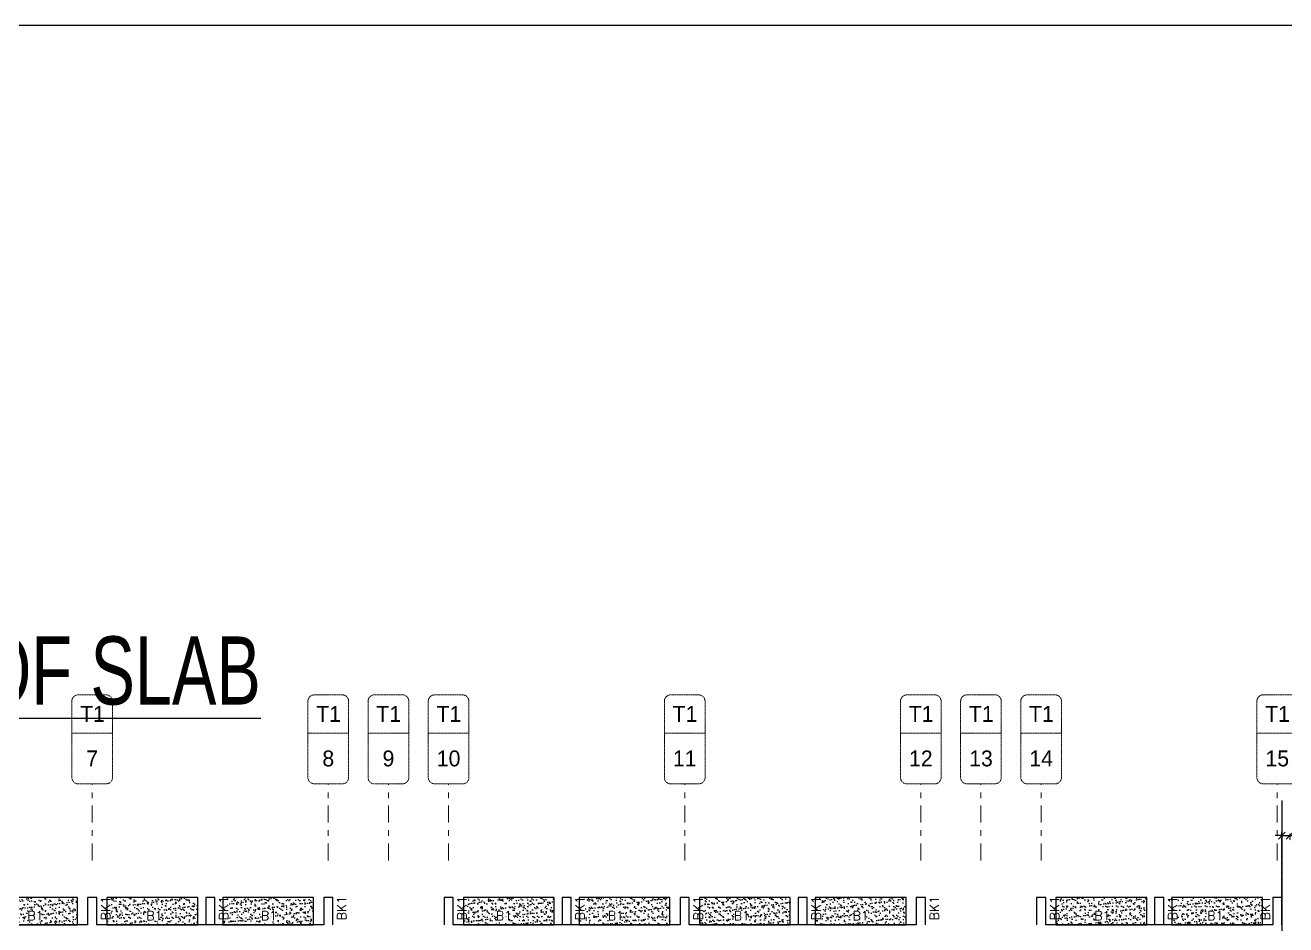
# Model space of a CAD drawing. Header units: millimetres. Extents: x 1078357 to 2594950, y -5122486 to -4636555.
# Drawn here: x 1372551 to 1400314, y -4656810 to -4636994 of the extents above; entities that cross this region are included whole.
import ezdxf
from ezdxf.enums import TextEntityAlignment as Align

# ---------------------------------------------------------------- set-up
doc = ezdxf.new("R2010")
doc.units = ezdxf.units.MM
doc.header["$PDMODE"] = 35
for name, pattern in [('CONTINOUS', [0]), ('DGN STYLE 7', [8.34, 3.75, -1.67, 1.25, -1.67]), ('DOT', [0.25, 0, -0.25]), ('HIDDEN', [0.375, 0.25, -0.125]), ('New Retail block$0$CONTINOUS', [0])]:
    doc.linetypes.add(name, pattern=pattern)
doc.layers.get('0').update_dxf_attribs({"lineweight": 0})
doc.layers.get('Defpoints').update_dxf_attribs({"lineweight": 0})
for name, color, linetype, lineweight in [('Boundary', 40, 'Continuous', 30), ('GRID LINE', 8, 'Continuous', 0), ('GRID NO', 8, 'DGN STYLE 7', 13), ('HATCH', 8, 'Continuous', 30)]:
    doc.layers.add(name, color=color, linetype=linetype, lineweight=lineweight)
for name, color, linetype in [('EXPANSION JOINT', 10, 'HIDDEN'), ('EXPANTION JOINT', 240, 'Continuous'), ('S TEXT', 7, 'Continuous'), ('S-BEAM', 3, 'HIDDEN'), ('S-BEAM NO.', 6, 'Continuous'), ('S-SLAB-PROJECTION', 54, 'New Retail block$0$CONTINOUS')]:
    doc.layers.add(name, color=color, linetype=linetype)
doc.styles.add('Roman', font='romans')
doc.styles.add('ROMANS', font='romans.shx', dxfattribs={"width": 0.85})
doc.styles.add('SANSSERIF', font='sas_____.pfb')
doc.styles.get("Standard").update_dxf_attribs({"font": 'Adani Regular.ttf', "height": 500})
doc.dimstyles.new('HARESH', dxfattribs={"dimtxt": 150, "dimasz": 75, "dimexe": 0, "dimexo": 0, "dimgap": 25, "dimtad": 1, "dimdec": 0, "dimdsep": 46, "dimtxsty": 'Roman', "dimblk": 'OBLIQUE', "dimcen": 225, "dimdle": 25, "dimclrd": 2, "dimclre": 2, "dimclrt": 7, "dimadec": 8, "dimazin": 1, "dimtfac": 1, "dimtdec": 0, "dimtmove": 0, "dimatfit": 0, "dimfxl": 1, "dimlwd": -1, "dimlwe": -1, "dimarcsym": 0})

# ---------------------------------------------------------------- blocks, each defined once
blk = doc.blocks.new('_Oblique')
at = {"color": 0, "linetype": 'ByBlock', "lineweight": -2}
blk.add_line((-0.5, -0.5), (0.5, 0.5), dxfattribs=at)
blk = doc.blocks.new('*D1613')
at = {"layer": 'Defpoints', "color": 0, "linetype": 'CONTINOUS', "ltscale": 0.5, "transparency": 16777216}
for p in [(1400401, -4654796, 3), (1400401, -4654846), (1400227, -4656809, 0)]:
    blk.add_point(p, dxfattribs=at)
at = {"layer": 'EXPANTION JOINT', "color": 2, "linetype": 'CONTINOUS', "ltscale": 0.5, "transparency": 16777216}
for p, q in [((1400227, -4654846), (1400077, -4654846)), ((1400227, -4654846), (1400401, -4654846)), ((1400401, -4654846), (1403766, -4654846))]:
    blk.add_line(p, q, dxfattribs=at)
at = {"layer": 'EXPANTION JOINT', "color": 2, "linetype": 'DOT', "ltscale": 0.5, "transparency": 16777216}
for p, q in [((1400227, -4656809), (1400227, -4654746)), ((1400401, -4654796), (1400401, -4654946))]:
    blk.add_line(p, q, dxfattribs=at)
at = {"layer": 'EXPANTION JOINT', "color": 2, "linetype": 'CONTINOUS', "ltscale": 0.5, "transparency": 16777216, "xscale": 150, "yscale": 150, "zscale": 150}
blk.add_blockref('_Oblique', (1400227, -4654846), dxfattribs=at)
at = {"layer": 'EXPANTION JOINT', "color": 2, "linetype": 'CONTINOUS', "ltscale": 0.5, "transparency": 16777216, "xscale": 150, "yscale": 150, "zscale": 150, "rotation": 180}
blk.add_blockref('_Oblique', (1400401, -4654846), dxfattribs=at)
at = {"layer": 'EXPANTION JOINT', "color": 7, "linetype": 'CONTINOUS', "ltscale": 0.5, "transparency": 16777216, "char_height": 225, "attachment_point": 5, "style": 'Roman'}
for s, insert in [('175mm', (1402234, -4654659)), ('EXPANSION JOINT ', (1402234, -4655034))]:
    blk.add_mtext(s, dxfattribs=dict(at, insert=insert))
blk = doc.blocks.new('*D1614')
at = {"layer": 'Defpoints', "color": 0, "linetype": 'CONTINOUS', "ltscale": 0.5, "transparency": 16777216}
for p in [(1400401, -4654796, 3), (1400401, -4654846), (1400227, -4656809, 0)]:
    blk.add_point(p, dxfattribs=at)
at = {"layer": 'EXPANTION JOINT', "color": 2, "linetype": 'CONTINOUS', "ltscale": 0.5, "transparency": 16777216}
for p, q in [((1400227, -4654846), (1400077, -4654846)), ((1400227, -4654846), (1400401, -4654846)), ((1400401, -4654846), (1403766, -4654846))]:
    blk.add_line(p, q, dxfattribs=at)
at = {"layer": 'EXPANTION JOINT', "color": 2, "linetype": 'DOT', "ltscale": 0.5, "transparency": 16777216}
for p, q in [((1400227, -4656809), (1400227, -4654746)), ((1400401, -4654796), (1400401, -4654946))]:
    blk.add_line(p, q, dxfattribs=at)
at = {"layer": 'EXPANTION JOINT', "color": 2, "linetype": 'CONTINOUS', "ltscale": 0.5, "transparency": 16777216, "xscale": 150, "yscale": 150, "zscale": 150}
blk.add_blockref('_Oblique', (1400227, -4654846), dxfattribs=at)
at = {"layer": 'EXPANTION JOINT', "color": 2, "linetype": 'CONTINOUS', "ltscale": 0.5, "transparency": 16777216, "xscale": 150, "yscale": 150, "zscale": 150, "rotation": 180}
blk.add_blockref('_Oblique', (1400401, -4654846), dxfattribs=at)
at = {"layer": 'EXPANTION JOINT', "color": 7, "linetype": 'CONTINOUS', "ltscale": 0.5, "transparency": 16777216, "char_height": 225, "attachment_point": 5, "style": 'Roman'}
for s, insert in [('175mm', (1402234, -4654659)), ('EXPANSION JOINT ', (1402234, -4655034))]:
    blk.add_mtext(s, dxfattribs=dict(at, insert=insert))
blk = doc.blocks.new('Tower grid nomenclature-ex')
at = {"layer": 'GRID NO'}
blk.add_lwpolyline([(-1250, -600), (1750, -600, 0.414214), (2000, -350), (2000, 750, 0.414214), (1750, 1000), (-1250, 1000, 0.414214), (-1500, 750), (-1500, -350, 0.414214)], format="xyb", close=True, dxfattribs=at)
blk.add_lwpolyline([(0, 1000), (0, -600)], dxfattribs=at)
at = {"layer": 'GRID NO', "flags": 8}
for p in [(-1235, 400), (1788, 400)]:
    blk.add_attdef('GRID', text='', height=625, dxfattribs=at).set_placement(p, align=Align.MIDDLE_CENTER)

msp = doc.modelspace()

# ---------------------------------------------------------------- hatches: boundary and pattern name
at = {"layer": 'HATCH'}
h = msp.add_hatch(dxfattribs=at)
h.set_pattern_fill('AR-SAND', color=8, scale=3, angle=179.97015)
h.set_pattern_definition([(37.4701541, (-1487107.07, 9330760.54), (-4.7236114, 146.8264517), [0, -115.824, 0, -129.54, 0, -123.825]), (7.4701541, (-1487107.07, 9330760.54), (134.9689868, 214.9772528), [0, -62.484, 0, -104.394, 0, -40.005]), (327.4701541, (-1487200.8, 9330760.59), (237.2979035, 0.3075449), [0, -38.1, 0, -137.16, 0, -179.07]), (317.4701541, (-1487200.8, 9330760.6), (229.1017424, 66.759465), [0, -19.05, 0, -89.916, 0, -102.87])])
h.paths.add_polyline_path([(1373701.5, -4656209.7), (1371701.5, -4656209.7), (1371701.5, -4656809.7), (1373701.5, -4656809.7)])
h = msp.add_hatch(dxfattribs=at)
h.set_pattern_fill('AR-SAND', color=8, scale=3, angle=179.97015)
h.set_pattern_definition([(37.4701541, (-1489757.07, 9330760.54), (-4.7236114, 146.8264517), [0, -115.824, 0, -129.54, 0, -123.825]), (7.4701541, (-1489757.07, 9330760.54), (134.9689868, 214.9772528), [0, -62.484, 0, -104.394, 0, -40.005]), (327.4701541, (-1489850.8, 9330760.59), (237.2979035, 0.3075449), [0, -38.1, 0, -137.16, 0, -179.07]), (317.4701541, (-1489850.8, 9330760.6), (229.1017424, 66.759465), [0, -19.05, 0, -89.916, 0, -102.87])])
h.paths.add_polyline_path([(1376351.5, -4656209.7), (1374351.5, -4656209.7), (1374351.5, -4656809.7), (1376351.5, -4656809.7)])
h = msp.add_hatch(dxfattribs=at)
h.set_pattern_fill('AR-SAND', color=8, scale=3, angle=179.97015)
h.set_pattern_definition([(37.4701541, (-1492307.07, 9330760.54), (-4.7236114, 146.8264517), [0, -115.824, 0, -129.54, 0, -123.825]), (7.4701541, (-1492307.07, 9330760.54), (134.9689868, 214.9772528), [0, -62.484, 0, -104.394, 0, -40.005]), (327.4701541, (-1492400.8, 9330760.59), (237.2979035, 0.3075449), [0, -38.1, 0, -137.16, 0, -179.07]), (317.4701541, (-1492400.8, 9330760.6), (229.1017424, 66.759465), [0, -19.05, 0, -89.916, 0, -102.87])])
h.paths.add_polyline_path([(1378901.5, -4656209.7), (1376901.5, -4656209.7), (1376901.5, -4656809.7), (1378901.5, -4656809.7)])
h = msp.add_hatch(dxfattribs=at)
h.set_pattern_fill('AR-SAND', color=8, scale=3, angle=179.97015)
h.set_pattern_definition([(37.4701541, (-1497607.07, 9330760.54), (-4.7236114, 146.8264517), [0, -115.824, 0, -129.54, 0, -123.825]), (7.4701541, (-1497607.07, 9330760.54), (134.9689868, 214.9772528), [0, -62.484, 0, -104.394, 0, -40.005]), (327.4701541, (-1497700.8, 9330760.59), (237.2979035, 0.3075449), [0, -38.1, 0, -137.16, 0, -179.07]), (317.4701541, (-1497700.8, 9330760.6), (229.1017424, 66.759465), [0, -19.05, 0, -89.916, 0, -102.87])])
h.paths.add_polyline_path([(1384201.5, -4656209.7), (1382201.5, -4656209.7), (1382201.5, -4656809.7), (1384201.5, -4656809.7)])
h = msp.add_hatch(dxfattribs=at)
h.set_pattern_fill('AR-SAND', color=8, scale=3, angle=179.97015)
h.set_pattern_definition([(37.4701541, (-1500157.07, 9330760.54), (-4.7236114, 146.8264517), [0, -115.824, 0, -129.54, 0, -123.825]), (7.4701541, (-1500157.07, 9330760.54), (134.9689868, 214.9772528), [0, -62.484, 0, -104.394, 0, -40.005]), (327.4701541, (-1500250.8, 9330760.59), (237.2979035, 0.3075449), [0, -38.1, 0, -137.16, 0, -179.07]), (317.4701541, (-1500250.8, 9330760.6), (229.1017424, 66.759465), [0, -19.05, 0, -89.916, 0, -102.87])])
h.paths.add_polyline_path([(1386751.5, -4656209.7), (1384751.5, -4656209.7), (1384751.5, -4656809.7), (1386751.5, -4656809.7)])
h = msp.add_hatch(dxfattribs=at)
h.set_pattern_fill('AR-SAND', color=8, scale=3, angle=179.97015)
h.set_pattern_definition([(37.4701541, (-1502807.07, 9330760.54), (-4.7236114, 146.8264517), [0, -115.824, 0, -129.54, 0, -123.825]), (7.4701541, (-1502807.07, 9330760.54), (134.9689868, 214.9772528), [0, -62.484, 0, -104.394, 0, -40.005]), (327.4701541, (-1502900.8, 9330760.59), (237.2979035, 0.3075449), [0, -38.1, 0, -137.16, 0, -179.07]), (317.4701541, (-1502900.8, 9330760.6), (229.1017424, 66.759465), [0, -19.05, 0, -89.916, 0, -102.87])])
h.paths.add_polyline_path([(1389401.5, -4656209.7), (1387401.5, -4656209.7), (1387401.5, -4656809.7), (1389401.5, -4656809.7)])
h = msp.add_hatch(dxfattribs=at)
h.set_pattern_fill('AR-SAND', color=8, scale=3, angle=179.97015)
h.set_pattern_definition([(37.4701541, (-1505357.07, 9330760.54), (-4.7236114, 146.8264517), [0, -115.824, 0, -129.54, 0, -123.825]), (7.4701541, (-1505357.07, 9330760.54), (134.9689868, 214.9772528), [0, -62.484, 0, -104.394, 0, -40.005]), (327.4701541, (-1505450.8, 9330760.59), (237.2979035, 0.3075449), [0, -38.1, 0, -137.16, 0, -179.07]), (317.4701541, (-1505450.8, 9330760.6), (229.1017424, 66.759465), [0, -19.05, 0, -89.916, 0, -102.87])])
h.paths.add_polyline_path([(1391951.5, -4656209.7), (1389951.5, -4656209.7), (1389951.5, -4656809.7), (1391951.5, -4656809.7)])
h = msp.add_hatch(dxfattribs=at)
h.set_pattern_fill('AR-SAND', color=8, scale=3, angle=179.97015)
h.set_pattern_definition([(37.4701541, (-1510657.07, 9330760.54), (-4.7236114, 146.8264517), [0, -115.824, 0, -129.54, 0, -123.825]), (7.4701541, (-1510657.07, 9330760.54), (134.9689868, 214.9772528), [0, -62.484, 0, -104.394, 0, -40.005]), (327.4701541, (-1510750.8, 9330760.59), (237.2979035, 0.3075449), [0, -38.1, 0, -137.16, 0, -179.07]), (317.4701541, (-1510750.8, 9330760.6), (229.1017424, 66.759465), [0, -19.05, 0, -89.916, 0, -102.87])])
h.paths.add_polyline_path([(1397251.5, -4656209.7), (1395251.5, -4656209.7), (1395251.5, -4656809.7), (1397251.5, -4656809.7)])
h = msp.add_hatch(dxfattribs=at)
h.set_pattern_fill('AR-SAND', color=8, scale=3, angle=179.97015)
h.set_pattern_definition([(37.4701541, (-1513207.07, 9330760.54), (-4.7236114, 146.8264517), [0, -115.824, 0, -129.54, 0, -123.825]), (7.4701541, (-1513207.07, 9330760.54), (134.9689868, 214.9772528), [0, -62.484, 0, -104.394, 0, -40.005]), (327.4701541, (-1513300.8, 9330760.59), (237.2979035, 0.3075449), [0, -38.1, 0, -137.16, 0, -179.07]), (317.4701541, (-1513300.8, 9330760.6), (229.1017424, 66.759465), [0, -19.05, 0, -89.916, 0, -102.87])])
h.paths.add_polyline_path([(1399801.5, -4656209.7), (1397801.5, -4656209.7), (1397801.5, -4656809.7), (1399801.5, -4656809.7)])

# ---------------------------------------------------------------- linework, layer by layer
at = {"layer": 'Boundary', "ltscale": 700, "elevation": 0}
msp.add_lwpolyline([(1346322.5, -4636994.1), (1453025, -4636994.1), (1453025, -4686048.4), (1346322.5, -4686048.4)], close=True, dxfattribs=at)
at = {"layer": 'EXPANSION JOINT'}
msp.add_line((1400226.5, -4654069.7, 0), (1400226.5, -4674402.2, 0), dxfattribs=at)
msp.add_line((1400226.5, -4654069.7, 0), (1400226.5, -4674402.2, 0), dxfattribs=at)
at = {"layer": 'GRID LINE', "linetype": 'DGN STYLE 7', "ltscale": 100, "elevation": 0}
for points in [[(1374026.2, -4655394), (1374026.2, -4653705.1)], [(1379226.2, -4655394), (1379226.2, -4653705.1)], [(1380551.2, -4655394), (1380551.2, -4653705.1)], [(1381876.2, -4655394), (1381876.2, -4653705.1)], [(1387076.2, -4655394), (1387076.2, -4653705.1)], [(1392276.2, -4655394), (1392276.2, -4653705.1)], [(1393601.2, -4655394), (1393601.2, -4653705.1)], [(1394926.2, -4655394), (1394926.2, -4653705.1)], [(1400126.2, -4655394), (1400126.2, -4653705.1)]]:
    msp.add_lwpolyline(points, dxfattribs=at)
at = {"layer": 'S-BEAM', "linetype": 'CONTINOUS', "ltscale": 700}
for p, q in [((1374126.2, -4656209.6, 0), (1373926.2, -4656209.6, 0)), ((1373926.2, -4656209.6, 0), (1373926.2, -4656809.6, 0)), ((1374126.2, -4656809.6, 0), (1374126.2, -4656209.6, 0)), ((1376726.2, -4656209.7, 0), (1376526.2, -4656209.7, 0)), ((1376526.2, -4656209.7, 0), (1376526.2, -4656809.7, 0)), ((1376726.2, -4656809.7, 0), (1376726.2, -4656209.7, 0)), ((1379326.2, -4656209.6, 0), (1379126.2, -4656209.6, 0)), ((1379126.2, -4656209.6, 0), (1379126.2, -4656809.6, 0)), ((1379326.2, -4656809.6, 0), (1379326.2, -4656209.6, 0)), ((1381976.2, -4656209.7, 0), (1381776.2, -4656209.7, 0)), ((1381776.2, -4656209.7, 0), (1381776.2, -4656809.7, 0)), ((1381976.2, -4656809.7, 0), (1381976.2, -4656209.7, 0)), ((1384576.2, -4656209.7, 0), (1384376.2, -4656209.7, 0)), ((1384376.2, -4656209.7, 0), (1384376.2, -4656809.7, 0)), ((1384576.2, -4656809.7, 0), (1384576.2, -4656209.7, 0)), ((1387176.2, -4656209.7, 0), (1386976.2, -4656209.7, 0)), ((1386976.2, -4656209.7, 0), (1386976.2, -4656809.7, 0)), ((1387176.2, -4656809.7, 0), (1387176.2, -4656209.7, 0)), ((1389776.2, -4656209.7, 0), (1389576.2, -4656209.7, 0)), ((1389576.2, -4656209.7, 0), (1389576.2, -4656809.7, 0)), ((1389776.2, -4656809.7, 0), (1389776.2, -4656209.7, 0)), ((1392376.2, -4656209.6, 0), (1392176.2, -4656209.6, 0)), ((1392176.2, -4656209.6, 0), (1392176.2, -4656809.6, 0)), ((1392376.2, -4656809.6, 0), (1392376.2, -4656209.6, 0)), ((1395026.2, -4656209.7, 0), (1394826.2, -4656209.7, 0)), ((1394826.2, -4656209.7, 0), (1394826.2, -4656809.7, 0)), ((1395026.2, -4656809.7, 0), (1395026.2, -4656209.7, 0)), ((1397626.2, -4656209.7, 0), (1397426.2, -4656209.7, 0)), ((1397426.2, -4656209.7, 0), (1397426.2, -4656809.7, 0)), ((1397626.2, -4656809.7, 0), (1397626.2, -4656209.7, 0)), ((1400226.2, -4656209.7, 0), (1400026.2, -4656209.7, 0)), ((1400026.2, -4656209.7, 0), (1400026.2, -4656809.7, 0)), ((1400226.2, -4656809.7, 0), (1400226.2, -4656209.7, 0)), ((1373926.5, -4656809.7, 0), (1368926.5, -4656809.7, 0)), ((1379126.5, -4656809.7, 0), (1374126.5, -4656809.7, 0)), ((1386976.5, -4656809.7, 0), (1381976.5, -4656809.7, 0)), ((1392176.5, -4656809.7, 0), (1387176.5, -4656809.7, 0)), ((1400026.5, -4656809.7, 0), (1395026.5, -4656809.7, 0))]:
    msp.add_line(p, q, dxfattribs=at)
at = {"layer": 'S-SLAB-PROJECTION', "elevation": 0}
for points in [[(1373701.5, -4656209.7), (1371701.5, -4656209.7), (1371701.5, -4656809.7), (1373701.5, -4656809.7)], [(1376351.5, -4656209.7), (1374351.5, -4656209.7), (1374351.5, -4656809.7), (1376351.5, -4656809.7)], [(1378901.5, -4656209.7), (1376901.5, -4656209.7), (1376901.5, -4656809.7), (1378901.5, -4656809.7)], [(1384201.5, -4656209.7), (1382201.5, -4656209.7), (1382201.5, -4656809.7), (1384201.5, -4656809.7)], [(1386751.5, -4656209.7), (1384751.5, -4656209.7), (1384751.5, -4656809.7), (1386751.5, -4656809.7)], [(1389401.5, -4656209.7), (1387401.5, -4656209.7), (1387401.5, -4656809.7), (1389401.5, -4656809.7)], [(1391951.5, -4656209.7), (1389951.5, -4656209.7), (1389951.5, -4656809.7), (1391951.5, -4656809.7)], [(1397251.5, -4656209.7), (1395251.5, -4656209.7), (1395251.5, -4656809.7), (1397251.5, -4656809.7)], [(1399801.5, -4656209.7), (1397801.5, -4656209.7), (1397801.5, -4656809.7), (1399801.5, -4656809.7)]]:
    msp.add_lwpolyline(points, close=True, dxfattribs=at)

# ---------------------------------------------------------------- block references
at = {"layer": 'GRID NO'}
ref = msp.add_blockref('Tower grid nomenclature-ex', (1373914.2, -4652585.1, 0), dxfattribs=dict(at, xscale=0.56, yscale=0.56, zscale=0.56, rotation=270))
ref.add_attrib('GRID', '7', dxfattribs={"height": 350}).set_placement((1374026.2, -4653145.1, 0), align=Align.MIDDLE_CENTER)
ref.add_attrib('GRID', 'T1', dxfattribs={"height": 350}).set_placement((1374032.1, -4652165.1, 0), align=Align.MIDDLE_CENTER)
ref = msp.add_blockref('Tower grid nomenclature-ex', (1379114.2, -4652585.1, 0), dxfattribs=dict(at, xscale=0.56, yscale=0.56, zscale=0.56, rotation=270))
ref.add_attrib('GRID', '8', dxfattribs={"height": 350}).set_placement((1379226.2, -4653145.1, 0), align=Align.MIDDLE_CENTER)
ref.add_attrib('GRID', 'T1', dxfattribs={"height": 350}).set_placement((1379232.1, -4652165.1, 0), align=Align.MIDDLE_CENTER)
ref = msp.add_blockref('Tower grid nomenclature-ex', (1380439.2, -4652585.1, 0), dxfattribs=dict(at, xscale=0.56, yscale=0.56, zscale=0.56, rotation=270))
ref.add_attrib('GRID', '9', dxfattribs={"height": 350}).set_placement((1380551.2, -4653145.1, 0), align=Align.MIDDLE_CENTER)
ref.add_attrib('GRID', 'T1', dxfattribs={"height": 350}).set_placement((1380557.1, -4652165.1, 0), align=Align.MIDDLE_CENTER)
ref = msp.add_blockref('Tower grid nomenclature-ex', (1381764.2, -4652585.1, 0), dxfattribs=dict(at, xscale=0.56, yscale=0.56, zscale=0.56, rotation=270))
ref.add_attrib('GRID', '10', dxfattribs={"height": 350}).set_placement((1381876.2, -4653145.1, 0), align=Align.MIDDLE_CENTER)
ref.add_attrib('GRID', 'T1', dxfattribs={"height": 350}).set_placement((1381882.1, -4652165.1, 0), align=Align.MIDDLE_CENTER)
ref = msp.add_blockref('Tower grid nomenclature-ex', (1386964.2, -4652585.1, 0), dxfattribs=dict(at, xscale=0.56, yscale=0.56, zscale=0.56, rotation=270))
ref.add_attrib('GRID', '11', dxfattribs={"height": 350}).set_placement((1387076.2, -4653145.1, 0), align=Align.MIDDLE_CENTER)
ref.add_attrib('GRID', 'T1', dxfattribs={"height": 350}).set_placement((1387082.1, -4652165.1, 0), align=Align.MIDDLE_CENTER)
ref = msp.add_blockref('Tower grid nomenclature-ex', (1392164.2, -4652585.1, 0), dxfattribs=dict(at, xscale=0.56, yscale=0.56, zscale=0.56, rotation=270))
ref.add_attrib('GRID', '12', dxfattribs={"height": 350}).set_placement((1392276.2, -4653145.1, 0), align=Align.MIDDLE_CENTER)
ref.add_attrib('GRID', 'T1', dxfattribs={"height": 350}).set_placement((1392282.1, -4652165.1, 0), align=Align.MIDDLE_CENTER)
ref = msp.add_blockref('Tower grid nomenclature-ex', (1393489.2, -4652585.1, 0), dxfattribs=dict(at, xscale=0.56, yscale=0.56, zscale=0.56, rotation=270))
ref.add_attrib('GRID', '13', dxfattribs={"height": 350}).set_placement((1393601.2, -4653145.1, 0), align=Align.MIDDLE_CENTER)
ref.add_attrib('GRID', 'T1', dxfattribs={"height": 350}).set_placement((1393607.1, -4652165.1, 0), align=Align.MIDDLE_CENTER)
ref = msp.add_blockref('Tower grid nomenclature-ex', (1394814.2, -4652585.1, 0), dxfattribs=dict(at, xscale=0.56, yscale=0.56, zscale=0.56, rotation=270))
ref.add_attrib('GRID', '14', dxfattribs={"height": 350}).set_placement((1394926.2, -4653145.1, 0), align=Align.MIDDLE_CENTER)
ref.add_attrib('GRID', 'T1', dxfattribs={"height": 350}).set_placement((1394932.1, -4652165.1, 0), align=Align.MIDDLE_CENTER)
ref = msp.add_blockref('Tower grid nomenclature-ex', (1400014.2, -4652585.1, 0), dxfattribs=dict(at, xscale=0.56, yscale=0.56, zscale=0.56, rotation=270))
ref.add_attrib('GRID', '15', dxfattribs={"height": 350}).set_placement((1400126.2, -4653145.1, 0), align=Align.MIDDLE_CENTER)
ref.add_attrib('GRID', 'T1', dxfattribs={"height": 350}).set_placement((1400132.1, -4652165.1, 0), align=Align.MIDDLE_CENTER)

# ---------------------------------------------------------------- texts
at = {"layer": 'S TEXT', "color": 1, "extrusion": (-1.33677e-08, 3.74197e-09, 1), "style": 'SANSSERIF', "width": 0.7}
msp.add_text('%%U(TOWER 1)- 3RD  FLOOR ROOF SLAB', height=1500, dxfattribs=at).set_placement((1351582.1, -4651958.3, 0.2))
at = {"layer": 'S-BEAM NO.', "linetype": 'CONTINOUS', "ltscale": 700, "style": 'ROMANS'}
for p in [(1374421.9, -4656709.3, 50), (1377021.9, -4656709.3, 50), (1379621.9, -4656709.3, 50), (1382271.9, -4656709.3, 50), (1384871.9, -4656709.3, 50), (1387471.9, -4656709.3, 50), (1390071.9, -4656709.3, 50), (1392671.9, -4656709.3, 50), (1395321.9, -4656709.3, 50), (1397921.9, -4656709.3, 50), (1399963.4, -4656709.3, 50)]:
    msp.add_text('BK1', height=200, rotation=90, dxfattribs=at).set_placement(p)
at = {"layer": 'S-BEAM NO.', "linetype": 'HIDDEN', "ltscale": 500, "style": 'ROMANS'}
for p in [(1372600, -4656709.3, -2.7), (1375220.7, -4656709.3, -2.7), (1377744.5, -4656709.3, -2.7), (1382918, -4656709.3, -2.7), (1385382.4, -4656709.3, -2.7), (1388158.2, -4656709.3, -2.7), (1390775.5, -4656709.3, -2.7), (1396099, -4656709.3, -2.7), (1398583.8, -4656709.3, -2.7)]:
    msp.add_text('B1', height=200, rotation=359.99906, dxfattribs=at).set_placement(p)

# ---------------------------------------------------------------- dimensions: what is measured, and where the dimension line sits
at = {"layer": 'EXPANTION JOINT', "linetype": 'CONTINOUS', "ltscale": 0.5}
for picture in ['*D1613', '*D1614']:
    dim = msp.add_linear_dim(base=(1400401.5, -4654846.5, -2.8), p1=(1400226.5, -4656809.4, -2.8), p2=(1400401.5, -4654796.1, 0), text='175mm\\XEXPANSION JOINT ', dimstyle='HARESH', override={"dimtxt": 225, "dimasz": 150, "dimexe": 100, "dimgap": 75, "dimtxsty": 'Roman', "dimdle": 1, "dimfxl": 500, "dimarcsym": 1}, dxfattribs=at)
    dim.commit()
    dim.dimension.update_dxf_attribs({"geometry": picture, "text_midpoint": (1402233.6, -4654846.5, -2.8)})

doc.saveas('drawing.dxf')
